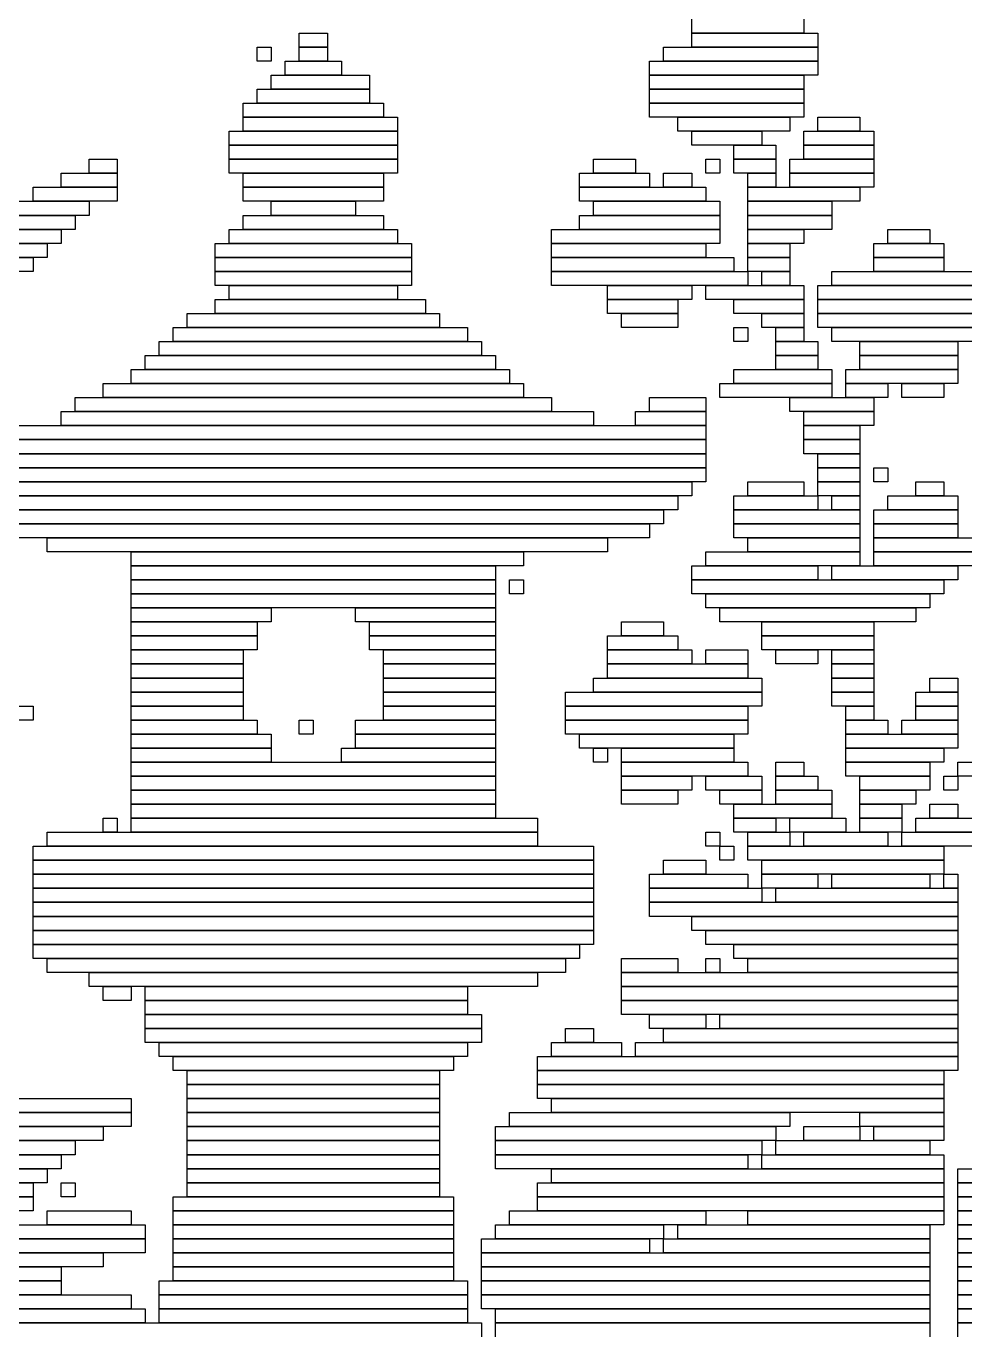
# Model space of a CAD drawing. Extents: x 39 to 985, y 65 to 958.
# Drawn here: x 598.5 to 665.5, y 187.5 to 280.5 of the extents above; entities that cross this region are included whole.
import ezdxf

# ---------------------------------------------------------------- set-up
doc = ezdxf.new("R2010")
doc.units = 0

msp = doc.modelspace()

# ---------------------------------------------------------------- linework, layer by layer
for p, q in [((646, 280), (646, 281)), ((654, 281), (654, 280)), ((618, 280), (620, 280)), ((618, 279), (618, 280)), ((620, 280), (620, 279)), ((654, 280), (646, 280)), ((646, 280), (655, 280)), ((646, 279), (646, 280)), ((655, 280), (655, 279)), ((615, 279), (616, 279)), ((615, 278), (615, 279)), ((616, 279), (616, 278)), ((620, 279), (618, 279)), ((618, 279), (620, 279)), ((618, 278), (618, 279)), ((620, 279), (620, 278)), ((644, 279), (655, 279)), ((644, 278), (644, 279)), ((655, 279), (646, 279)), ((655, 279), (655, 278)), ((616, 278), (615, 278)), ((617, 278), (621, 278)), ((617, 277), (617, 278)), ((620, 278), (618, 278)), ((621, 278), (621, 277)), ((643, 278), (655, 278)), ((643, 277), (643, 278)), ((655, 278), (644, 278)), ((655, 278), (655, 277)), ((616, 277), (623, 277)), ((616, 276), (616, 277)), ((621, 277), (617, 277)), ((623, 277), (623, 276)), ((655, 277), (643, 277)), ((643, 277), (654, 277)), ((643, 276), (643, 277)), ((654, 277), (654, 276)), ((615, 276), (623, 276)), ((615, 275), (615, 276)), ((623, 276), (616, 276)), ((623, 276), (623, 275)), ((654, 276), (643, 276)), ((643, 276), (654, 276)), ((643, 275), (643, 276)), ((654, 276), (654, 275)), ((614, 275), (624, 275)), ((614, 274), (614, 275)), ((623, 275), (615, 275)), ((624, 275), (624, 274)), ((654, 275), (643, 275)), ((643, 275), (654, 275)), ((643, 274), (643, 275)), ((654, 275), (654, 274)), ((624, 274), (614, 274)), ((614, 274), (625, 274)), ((614, 273), (614, 274)), ((625, 274), (625, 273)), ((654, 274), (643, 274)), ((645, 274), (653, 274)), ((645, 273), (645, 274)), ((653, 274), (653, 273)), ((655, 274), (658, 274)), ((655, 273), (655, 274)), ((658, 274), (658, 273)), ((613, 273), (625, 273)), ((613, 272), (613, 273)), ((625, 273), (614, 273)), ((625, 273), (625, 272)), ((653, 273), (645, 273)), ((646, 273), (651, 273)), ((646, 272), (646, 273)), ((651, 273), (651, 272)), ((654, 273), (659, 273)), ((654, 272), (654, 273)), ((658, 273), (655, 273)), ((659, 273), (659, 272)), ((625, 272), (613, 272)), ((613, 272), (625, 272)), ((613, 271), (613, 272)), ((625, 272), (625, 271)), ((651, 272), (646, 272)), ((649, 272), (652, 272)), ((649, 271), (649, 272)), ((652, 272), (652, 271)), ((659, 272), (654, 272)), ((654, 272), (659, 272)), ((654, 271), (654, 272)), ((659, 272), (659, 271)), ((603, 271), (605, 271)), ((603, 270), (603, 271)), ((605, 271), (605, 270)), ((625, 271), (613, 271)), ((613, 271), (625, 271)), ((613, 270), (613, 271)), ((625, 271), (625, 270)), ((639, 271), (642, 271)), ((639, 270), (639, 271)), ((642, 271), (642, 270)), ((647, 271), (648, 271)), ((647, 270), (647, 271)), ((648, 271), (648, 270)), ((652, 271), (649, 271)), ((649, 271), (652, 271)), ((649, 270), (649, 271)), ((652, 271), (652, 270)), ((653, 271), (659, 271)), ((653, 270), (653, 271)), ((659, 271), (654, 271)), ((659, 271), (659, 270)), ((601, 270), (605, 270)), ((601, 269), (601, 270)), ((605, 270), (603, 270)), ((605, 270), (605, 269)), ((625, 270), (613, 270)), ((614, 270), (624, 270)), ((614, 269), (614, 270)), ((624, 270), (624, 269)), ((638, 270), (643, 270)), ((638, 269), (638, 270)), ((642, 270), (639, 270)), ((643, 270), (643, 269)), ((644, 270), (646, 270)), ((644, 269), (644, 270)), ((646, 270), (646, 269)), ((648, 270), (647, 270)), ((652, 270), (649, 270)), ((650, 270), (652, 270)), ((650, 269), (650, 270)), ((652, 270), (652, 269)), ((659, 270), (653, 270)), ((653, 270), (659, 270)), ((653, 269), (653, 270)), ((659, 270), (659, 269)), ((599, 269), (605, 269)), ((599, 268), (599, 269)), ((605, 269), (601, 269)), ((605, 269), (605, 268)), ((624, 269), (614, 269)), ((614, 269), (624, 269)), ((614, 268), (614, 269)), ((624, 269), (624, 268)), ((643, 269), (638, 269)), ((638, 269), (647, 269)), ((638, 268), (638, 269)), ((646, 269), (644, 269)), ((647, 269), (647, 268)), ((652, 269), (650, 269)), ((650, 269), (658, 269)), ((650, 268), (650, 269)), ((659, 269), (653, 269)), ((658, 269), (658, 268)), ((597, 268), (603, 268)), ((605, 268), (599, 268)), ((603, 268), (603, 267)), ((624, 268), (614, 268)), ((616, 268), (622, 268)), ((616, 267), (616, 268)), ((622, 268), (622, 267)), ((647, 268), (638, 268)), ((639, 268), (648, 268)), ((639, 267), (639, 268)), ((648, 268), (648, 267)), ((658, 268), (650, 268)), ((650, 268), (656, 268)), ((650, 267), (650, 268)), ((656, 268), (656, 267)), ((595, 267), (602, 267)), ((603, 267), (597, 267)), ((602, 267), (602, 266)), ((614, 267), (624, 267)), ((614, 266), (614, 267)), ((622, 267), (616, 267)), ((624, 267), (624, 266)), ((638, 267), (648, 267)), ((638, 266), (638, 267)), ((648, 267), (639, 267)), ((648, 267), (648, 266)), ((656, 267), (650, 267)), ((650, 267), (656, 267)), ((650, 266), (650, 267)), ((656, 267), (656, 266)), ((593, 266), (601, 266)), ((602, 266), (595, 266)), ((601, 266), (601, 265)), ((613, 266), (625, 266)), ((613, 265), (613, 266)), ((624, 266), (614, 266)), ((625, 266), (625, 265)), ((636, 266), (648, 266)), ((636, 265), (636, 266)), ((648, 266), (638, 266)), ((648, 266), (648, 265)), ((656, 266), (650, 266)), ((650, 266), (654, 266)), ((650, 265), (650, 266)), ((654, 266), (654, 265)), ((660, 266), (663, 266)), ((660, 265), (660, 266)), ((663, 266), (663, 265)), ((592, 265), (600, 265)), ((601, 265), (593, 265)), ((600, 265), (600, 264)), ((612, 265), (626, 265)), ((612, 264), (612, 265)), ((625, 265), (613, 265)), ((626, 265), (626, 264)), ((648, 265), (636, 265)), ((636, 265), (647, 265)), ((636, 264), (636, 265)), ((647, 265), (647, 264)), ((654, 265), (650, 265)), ((650, 265), (653, 265)), ((650, 264), (650, 265)), ((653, 265), (653, 264)), ((659, 265), (664, 265)), ((659, 264), (659, 265)), ((663, 265), (660, 265)), ((664, 265), (664, 264)), ((600, 264), (592, 264)), ((592, 264), (599, 264)), ((599, 264), (599, 263)), ((626, 264), (612, 264)), ((612, 264), (626, 264)), ((612, 263), (612, 264)), ((626, 264), (626, 263)), ((647, 264), (636, 264)), ((636, 264), (649, 264)), ((636, 263), (636, 264)), ((649, 264), (649, 263)), ((653, 264), (650, 264)), ((650, 264), (653, 264)), ((650, 263), (650, 264)), ((653, 264), (653, 263)), ((664, 264), (659, 264)), ((659, 264), (664, 264)), ((659, 263), (659, 264)), ((664, 264), (664, 263)), ((599, 263), (592, 263)), ((626, 263), (612, 263)), ((612, 263), (626, 263)), ((612, 262), (612, 263)), ((626, 263), (626, 262)), ((649, 263), (636, 263)), ((636, 263), (650, 263)), ((636, 262), (636, 263)), ((653, 263), (650, 263)), ((650, 263), (650, 262)), ((651, 263), (653, 263)), ((651, 262), (651, 263)), ((653, 263), (653, 262)), ((656, 263), (667, 263)), ((656, 262), (656, 263)), ((664, 263), (659, 263)), ((626, 262), (612, 262)), ((613, 262), (625, 262)), ((613, 261), (613, 262)), ((625, 262), (625, 261)), ((650, 262), (636, 262)), ((640, 262), (646, 262)), ((640, 261), (640, 262)), ((646, 262), (646, 261)), ((647, 262), (654, 262)), ((647, 261), (647, 262)), ((653, 262), (651, 262)), ((654, 262), (654, 261)), ((655, 262), (668, 262)), ((655, 261), (655, 262)), ((667, 262), (656, 262)), ((612, 261), (627, 261)), ((612, 260), (612, 261)), ((625, 261), (613, 261)), ((627, 261), (627, 260)), ((646, 261), (640, 261)), ((640, 261), (645, 261)), ((640, 260), (640, 261)), ((645, 261), (645, 260)), ((654, 261), (647, 261)), ((649, 261), (654, 261)), ((649, 260), (649, 261)), ((654, 261), (654, 260)), ((668, 261), (655, 261)), ((655, 261), (668, 261)), ((655, 260), (655, 261)), ((610, 260), (628, 260)), ((610, 259), (610, 260)), ((627, 260), (612, 260)), ((628, 260), (628, 259)), ((645, 260), (640, 260)), ((641, 260), (645, 260)), ((641, 259), (641, 260)), ((645, 260), (645, 259)), ((654, 260), (649, 260)), ((651, 260), (654, 260)), ((651, 259), (651, 260)), ((654, 260), (654, 259)), ((668, 260), (655, 260)), ((655, 260), (668, 260)), ((655, 259), (655, 260)), ((609, 259), (630, 259)), ((609, 258), (609, 259)), ((628, 259), (610, 259)), ((630, 259), (630, 258)), ((645, 259), (641, 259)), ((649, 259), (650, 259)), ((649, 258), (649, 259)), ((650, 259), (650, 258)), ((654, 259), (651, 259)), ((652, 259), (654, 259)), ((652, 258), (652, 259)), ((654, 259), (654, 258)), ((668, 259), (655, 259)), ((656, 259), (667, 259)), ((656, 258), (656, 259)), ((608, 258), (631, 258)), ((608, 257), (608, 258)), ((630, 258), (609, 258)), ((631, 258), (631, 257)), ((650, 258), (649, 258)), ((654, 258), (652, 258)), ((652, 258), (655, 258)), ((652, 257), (652, 258)), ((655, 258), (655, 257)), ((667, 258), (656, 258)), ((658, 258), (665, 258)), ((658, 257), (658, 258)), ((665, 258), (665, 257)), ((607, 257), (632, 257)), ((607, 256), (607, 257)), ((631, 257), (608, 257)), ((632, 257), (632, 256)), ((655, 257), (652, 257)), ((652, 257), (655, 257)), ((652, 256), (652, 257)), ((655, 257), (655, 256)), ((665, 257), (658, 257)), ((658, 257), (665, 257)), ((658, 256), (658, 257)), ((665, 257), (665, 256)), ((606, 256), (633, 256)), ((606, 255), (606, 256)), ((632, 256), (607, 256)), ((633, 256), (633, 255)), ((649, 256), (656, 256)), ((649, 255), (649, 256)), ((655, 256), (652, 256)), ((656, 256), (656, 255)), ((657, 256), (665, 256)), ((657, 255), (657, 256)), ((665, 256), (658, 256)), ((665, 256), (665, 255)), ((604, 255), (634, 255)), ((604, 254), (604, 255)), ((633, 255), (606, 255)), ((634, 255), (634, 254)), ((648, 255), (656, 255)), ((648, 254), (648, 255)), ((656, 255), (649, 255)), ((656, 255), (656, 254)), ((665, 255), (657, 255)), ((657, 255), (660, 255)), ((657, 254), (657, 255)), ((660, 255), (660, 254)), ((661, 255), (664, 255)), ((661, 254), (661, 255)), ((664, 255), (664, 254)), ((602, 254), (636, 254)), ((602, 253), (602, 254)), ((634, 254), (604, 254)), ((636, 254), (636, 253)), ((643, 254), (647, 254)), ((643, 253), (643, 254)), ((647, 254), (647, 253)), ((656, 254), (648, 254)), ((653, 254), (659, 254)), ((653, 253), (653, 254)), ((660, 254), (657, 254)), ((659, 254), (659, 253)), ((664, 254), (661, 254)), ((601, 253), (639, 253)), ((601, 252), (601, 253)), ((636, 253), (602, 253)), ((639, 253), (639, 252)), ((642, 253), (647, 253)), ((642, 252), (642, 253)), ((647, 253), (643, 253)), ((647, 253), (647, 252)), ((659, 253), (653, 253)), ((654, 253), (659, 253)), ((654, 252), (654, 253)), ((659, 253), (659, 252)), ((590, 252), (647, 252)), ((639, 252), (601, 252)), ((647, 252), (642, 252)), ((647, 252), (647, 251)), ((659, 252), (654, 252)), ((654, 252), (658, 252)), ((654, 251), (654, 252)), ((658, 252), (658, 251)), ((647, 251), (590, 251)), ((590, 251), (647, 251)), ((647, 251), (647, 250)), ((658, 251), (654, 251)), ((654, 251), (658, 251)), ((654, 250), (654, 251)), ((658, 251), (658, 250)), ((647, 250), (590, 250)), ((591, 250), (647, 250)), ((647, 250), (647, 249)), ((658, 250), (654, 250)), ((655, 250), (658, 250)), ((655, 249), (655, 250)), ((658, 250), (658, 249)), ((647, 249), (591, 249)), ((591, 249), (647, 249)), ((647, 249), (647, 248)), ((658, 249), (655, 249)), ((655, 249), (658, 249)), ((655, 248), (655, 249)), ((658, 249), (658, 248)), ((659, 249), (660, 249)), ((659, 248), (659, 249)), ((660, 249), (660, 248)), ((647, 248), (591, 248)), ((592, 248), (646, 248)), ((646, 248), (646, 247)), ((650, 248), (654, 248)), ((650, 247), (650, 248)), ((654, 248), (654, 247)), ((658, 248), (655, 248)), ((655, 248), (658, 248)), ((655, 247), (655, 248)), ((658, 248), (658, 247)), ((660, 248), (659, 248)), ((662, 248), (664, 248)), ((662, 247), (662, 248)), ((664, 248), (664, 247)), ((646, 247), (592, 247)), ((592, 247), (645, 247)), ((645, 247), (645, 246)), ((649, 247), (655, 247)), ((649, 246), (649, 247)), ((654, 247), (650, 247)), ((658, 247), (655, 247)), ((655, 247), (655, 246)), ((656, 247), (658, 247)), ((656, 246), (656, 247)), ((658, 247), (658, 246)), ((660, 247), (665, 247)), ((660, 246), (660, 247)), ((664, 247), (662, 247)), ((665, 247), (665, 246)), ((645, 246), (592, 246)), ((593, 246), (644, 246)), ((644, 246), (644, 245)), ((655, 246), (649, 246)), ((649, 246), (658, 246)), ((649, 245), (649, 246)), ((658, 246), (656, 246)), ((658, 246), (658, 245)), ((659, 246), (665, 246)), ((659, 245), (659, 246)), ((665, 246), (660, 246)), ((665, 246), (665, 245)), ((644, 245), (593, 245)), ((595, 245), (643, 245)), ((643, 245), (643, 244)), ((658, 245), (649, 245)), ((649, 245), (658, 245)), ((649, 244), (649, 245)), ((658, 245), (658, 244)), ((665, 245), (659, 245)), ((659, 245), (665, 245)), ((659, 244), (659, 245)), ((665, 245), (665, 244)), ((643, 244), (595, 244)), ((600, 244), (640, 244)), ((600, 243), (600, 244)), ((640, 244), (640, 243)), ((658, 244), (649, 244)), ((650, 244), (658, 244)), ((650, 243), (650, 244)), ((658, 244), (658, 243)), ((665, 244), (659, 244)), ((659, 244), (666, 244)), ((659, 243), (659, 244)), ((640, 243), (600, 243)), ((606, 243), (634, 243)), ((606, 242), (606, 243)), ((634, 243), (634, 242)), ((647, 243), (658, 243)), ((647, 242), (647, 243)), ((658, 243), (650, 243)), ((658, 243), (658, 242)), ((666, 243), (659, 243)), ((659, 243), (666, 243)), ((659, 242), (659, 243)), ((634, 242), (606, 242)), ((606, 242), (632, 242)), ((606, 241), (606, 242)), ((632, 242), (632, 241)), ((646, 242), (655, 242)), ((646, 241), (646, 242)), ((658, 242), (647, 242)), ((655, 242), (655, 241)), ((656, 242), (665, 242)), ((656, 241), (656, 242)), ((666, 242), (659, 242)), ((665, 242), (665, 241)), ((632, 241), (606, 241)), ((606, 241), (632, 241)), ((606, 240), (606, 241)), ((632, 241), (632, 240)), ((633, 241), (634, 241)), ((633, 240), (633, 241)), ((634, 241), (634, 240)), ((655, 241), (646, 241)), ((646, 241), (664, 241)), ((646, 240), (646, 241)), ((665, 241), (656, 241)), ((664, 241), (664, 240)), ((632, 240), (606, 240)), ((606, 240), (632, 240)), ((606, 239), (606, 240)), ((632, 240), (632, 239)), ((634, 240), (633, 240)), ((664, 240), (646, 240)), ((647, 240), (663, 240)), ((647, 239), (647, 240)), ((663, 240), (663, 239)), ((632, 239), (606, 239)), ((606, 239), (616, 239)), ((606, 238), (606, 239)), ((616, 239), (616, 238)), ((622, 239), (632, 239)), ((622, 238), (622, 239)), ((632, 239), (632, 238)), ((663, 239), (647, 239)), ((648, 239), (662, 239)), ((648, 238), (648, 239)), ((662, 239), (662, 238)), ((616, 238), (606, 238)), ((606, 238), (615, 238)), ((606, 237), (606, 238)), ((615, 238), (615, 237)), ((632, 238), (622, 238)), ((623, 238), (632, 238)), ((623, 237), (623, 238)), ((632, 238), (632, 237)), ((641, 238), (644, 238)), ((641, 237), (641, 238)), ((644, 238), (644, 237)), ((662, 238), (648, 238)), ((651, 238), (659, 238)), ((651, 237), (651, 238)), ((659, 238), (659, 237)), ((615, 237), (606, 237)), ((606, 237), (615, 237)), ((606, 236), (606, 237)), ((615, 237), (615, 236)), ((632, 237), (623, 237)), ((623, 237), (632, 237)), ((623, 236), (623, 237)), ((632, 237), (632, 236)), ((640, 237), (645, 237)), ((640, 236), (640, 237)), ((644, 237), (641, 237)), ((645, 237), (645, 236)), ((659, 237), (651, 237)), ((651, 237), (659, 237)), ((651, 236), (651, 237)), ((659, 237), (659, 236)), ((615, 236), (606, 236)), ((606, 236), (614, 236)), ((606, 235), (606, 236)), ((614, 236), (614, 235)), ((632, 236), (623, 236)), ((624, 236), (632, 236)), ((624, 235), (624, 236)), ((632, 236), (632, 235)), ((645, 236), (640, 236)), ((640, 236), (646, 236)), ((640, 235), (640, 236)), ((646, 236), (646, 235)), ((647, 236), (650, 236)), ((647, 235), (647, 236)), ((650, 236), (650, 235)), ((659, 236), (651, 236)), ((652, 236), (655, 236)), ((652, 235), (652, 236)), ((655, 236), (655, 235)), ((656, 236), (659, 236)), ((656, 235), (656, 236)), ((659, 236), (659, 235)), ((614, 235), (606, 235)), ((606, 235), (614, 235)), ((606, 234), (606, 235)), ((614, 235), (614, 234)), ((632, 235), (624, 235)), ((624, 235), (632, 235)), ((624, 234), (624, 235)), ((632, 235), (632, 234)), ((646, 235), (640, 235)), ((640, 235), (650, 235)), ((640, 234), (640, 235)), ((650, 235), (647, 235)), ((650, 235), (650, 234)), ((655, 235), (652, 235)), ((659, 235), (656, 235)), ((656, 235), (659, 235)), ((656, 234), (656, 235)), ((659, 235), (659, 234)), ((614, 234), (606, 234)), ((606, 234), (614, 234)), ((606, 233), (606, 234)), ((614, 234), (614, 233)), ((632, 234), (624, 234)), ((624, 234), (632, 234)), ((624, 233), (624, 234)), ((632, 234), (632, 233)), ((639, 234), (651, 234)), ((639, 233), (639, 234)), ((650, 234), (640, 234)), ((651, 234), (651, 233)), ((659, 234), (656, 234)), ((656, 234), (659, 234)), ((656, 233), (656, 234)), ((659, 234), (659, 233)), ((663, 234), (665, 234)), ((663, 233), (663, 234)), ((665, 234), (665, 233)), ((614, 233), (606, 233)), ((606, 233), (614, 233)), ((606, 232), (606, 233)), ((614, 233), (614, 232)), ((632, 233), (624, 233)), ((624, 233), (632, 233)), ((624, 232), (624, 233)), ((632, 233), (632, 232)), ((637, 233), (651, 233)), ((637, 232), (637, 233)), ((651, 233), (639, 233)), ((651, 233), (651, 232)), ((659, 233), (656, 233)), ((656, 233), (659, 233)), ((656, 232), (656, 233)), ((659, 233), (659, 232)), ((662, 233), (665, 233)), ((662, 232), (662, 233)), ((665, 233), (663, 233)), ((665, 233), (665, 232)), ((596, 232), (599, 232)), ((599, 232), (599, 231)), ((614, 232), (606, 232)), ((606, 232), (614, 232)), ((606, 231), (606, 232)), ((614, 232), (614, 231)), ((632, 232), (624, 232)), ((624, 232), (632, 232)), ((624, 231), (624, 232)), ((632, 232), (632, 231)), ((651, 232), (637, 232)), ((637, 232), (650, 232)), ((637, 231), (637, 232)), ((650, 232), (650, 231)), ((659, 232), (656, 232)), ((657, 232), (659, 232)), ((657, 231), (657, 232)), ((659, 232), (659, 231)), ((665, 232), (662, 232)), ((662, 232), (665, 232)), ((662, 231), (662, 232)), ((665, 232), (665, 231)), ((599, 231), (596, 231)), ((614, 231), (606, 231)), ((606, 231), (615, 231)), ((606, 230), (606, 231)), ((615, 231), (615, 230)), ((618, 231), (619, 231)), ((618, 230), (618, 231)), ((619, 231), (619, 230)), ((622, 231), (632, 231)), ((622, 230), (622, 231)), ((632, 231), (624, 231)), ((632, 231), (632, 230)), ((650, 231), (637, 231)), ((637, 231), (650, 231)), ((637, 230), (637, 231)), ((650, 231), (650, 230)), ((659, 231), (657, 231)), ((657, 231), (660, 231)), ((657, 230), (657, 231)), ((660, 231), (660, 230)), ((661, 231), (665, 231)), ((661, 230), (661, 231)), ((665, 231), (662, 231)), ((665, 231), (665, 230)), ((615, 230), (606, 230)), ((606, 230), (616, 230)), ((606, 229), (606, 230)), ((616, 230), (616, 229)), ((619, 230), (618, 230)), ((632, 230), (622, 230)), ((622, 230), (632, 230)), ((622, 229), (622, 230)), ((632, 230), (632, 229)), ((650, 230), (637, 230)), ((638, 230), (649, 230)), ((638, 229), (638, 230)), ((649, 230), (649, 229)), ((660, 230), (657, 230)), ((657, 230), (665, 230)), ((657, 229), (657, 230)), ((665, 230), (661, 230)), ((665, 230), (665, 229)), ((616, 229), (606, 229)), ((606, 229), (616, 229)), ((606, 228), (606, 229)), ((616, 229), (616, 228)), ((621, 229), (632, 229)), ((621, 228), (621, 229)), ((632, 229), (622, 229)), ((632, 229), (632, 228)), ((649, 229), (638, 229)), ((639, 229), (640, 229)), ((639, 228), (639, 229)), ((640, 229), (640, 228)), ((641, 229), (649, 229)), ((641, 228), (641, 229)), ((649, 229), (649, 228)), ((665, 229), (657, 229)), ((657, 229), (664, 229)), ((657, 228), (657, 229)), ((664, 229), (664, 228)), ((616, 228), (606, 228)), ((606, 228), (632, 228)), ((606, 227), (606, 228)), ((632, 228), (621, 228)), ((632, 228), (632, 227)), ((640, 228), (639, 228)), ((649, 228), (641, 228)), ((641, 228), (650, 228)), ((641, 227), (641, 228)), ((650, 228), (650, 227)), ((652, 228), (654, 228)), ((652, 227), (652, 228)), ((654, 228), (654, 227)), ((664, 228), (657, 228)), ((657, 228), (663, 228)), ((657, 227), (657, 228)), ((663, 228), (663, 227)), ((665, 228), (666, 228)), ((665, 227), (665, 228)), ((632, 227), (606, 227)), ((606, 227), (632, 227)), ((606, 226), (606, 227)), ((632, 227), (632, 226)), ((650, 227), (641, 227)), ((641, 227), (646, 227)), ((641, 226), (641, 227)), ((646, 227), (646, 226)), ((647, 227), (651, 227)), ((647, 226), (647, 227)), ((651, 227), (651, 226)), ((654, 227), (652, 227)), ((652, 227), (655, 227)), ((652, 226), (652, 227)), ((655, 227), (655, 226)), ((663, 227), (657, 227)), ((658, 227), (663, 227)), ((658, 226), (658, 227)), ((663, 227), (663, 226)), ((664, 227), (665, 227)), ((664, 226), (664, 227)), ((666, 227), (665, 227)), ((665, 227), (665, 226)), ((632, 226), (606, 226)), ((606, 226), (632, 226)), ((606, 225), (606, 226)), ((632, 226), (632, 225)), ((646, 226), (641, 226)), ((641, 226), (645, 226)), ((641, 225), (641, 226)), ((645, 226), (645, 225)), ((651, 226), (647, 226)), ((648, 226), (651, 226)), ((648, 225), (648, 226)), ((651, 226), (651, 225)), ((655, 226), (652, 226)), ((652, 226), (656, 226)), ((652, 225), (652, 226)), ((656, 226), (656, 225)), ((663, 226), (658, 226)), ((658, 226), (662, 226)), ((658, 225), (658, 226)), ((662, 226), (662, 225)), ((665, 226), (664, 226)), ((632, 225), (606, 225)), ((606, 225), (632, 225)), ((606, 224), (606, 225)), ((632, 225), (632, 224)), ((645, 225), (641, 225)), ((651, 225), (648, 225)), ((649, 225), (656, 225)), ((649, 224), (649, 225)), ((656, 225), (652, 225)), ((656, 225), (656, 224)), ((662, 225), (658, 225)), ((658, 225), (661, 225)), ((658, 224), (658, 225)), ((661, 225), (661, 224)), ((663, 225), (665, 225)), ((663, 224), (663, 225)), ((665, 225), (665, 224)), ((604, 224), (605, 224)), ((604, 223), (604, 224)), ((605, 224), (605, 223)), ((632, 224), (606, 224)), ((606, 224), (635, 224)), ((606, 223), (606, 224)), ((635, 224), (635, 223)), ((656, 224), (649, 224)), ((649, 224), (652, 224)), ((649, 223), (649, 224)), ((652, 224), (652, 223)), ((653, 224), (657, 224)), ((653, 223), (653, 224)), ((657, 224), (657, 223)), ((661, 224), (658, 224)), ((658, 224), (661, 224)), ((658, 223), (658, 224)), ((661, 224), (661, 223)), ((662, 224), (666, 224)), ((662, 223), (662, 224)), ((665, 224), (663, 224)), ((600, 223), (635, 223)), ((600, 222), (600, 223)), ((605, 223), (604, 223)), ((635, 223), (606, 223)), ((635, 223), (635, 222)), ((647, 223), (648, 223)), ((647, 222), (647, 223)), ((648, 223), (648, 222)), ((652, 223), (649, 223)), ((650, 223), (653, 223)), ((650, 222), (650, 223)), ((657, 223), (653, 223)), ((653, 223), (653, 222)), ((654, 223), (660, 223)), ((654, 222), (654, 223)), ((661, 223), (658, 223)), ((660, 223), (660, 222)), ((661, 223), (666, 223)), ((661, 222), (661, 223)), ((666, 223), (662, 223)), ((599, 222), (639, 222)), ((599, 221), (599, 222)), ((635, 222), (600, 222)), ((639, 222), (639, 221)), ((648, 222), (647, 222)), ((648, 222), (649, 222)), ((648, 221), (648, 222)), ((649, 222), (649, 221)), ((653, 222), (650, 222)), ((650, 222), (664, 222)), ((650, 221), (650, 222)), ((660, 222), (654, 222)), ((666, 222), (661, 222)), ((664, 222), (664, 221)), ((639, 221), (599, 221)), ((599, 221), (639, 221)), ((599, 220), (599, 221)), ((639, 221), (639, 220)), ((644, 221), (647, 221)), ((644, 220), (644, 221)), ((647, 221), (647, 220)), ((649, 221), (648, 221)), ((664, 221), (650, 221)), ((651, 221), (664, 221)), ((651, 220), (651, 221)), ((664, 221), (664, 220)), ((639, 220), (599, 220)), ((599, 220), (639, 220)), ((599, 219), (599, 220)), ((639, 220), (639, 219)), ((643, 220), (650, 220)), ((643, 219), (643, 220)), ((647, 220), (644, 220)), ((650, 220), (650, 219)), ((664, 220), (651, 220)), ((651, 220), (655, 220)), ((651, 219), (651, 220)), ((655, 220), (655, 219)), ((656, 220), (663, 220)), ((656, 219), (656, 220)), ((663, 220), (663, 219)), ((664, 220), (665, 220)), ((664, 219), (664, 220)), ((665, 220), (665, 219)), ((639, 219), (599, 219)), ((599, 219), (639, 219)), ((599, 218), (599, 219)), ((639, 219), (639, 218)), ((650, 219), (643, 219)), ((643, 219), (651, 219)), ((643, 218), (643, 219)), ((655, 219), (651, 219)), ((651, 219), (651, 218)), ((652, 219), (665, 219)), ((652, 218), (652, 219)), ((663, 219), (656, 219)), ((665, 219), (664, 219)), ((665, 219), (665, 218)), ((639, 218), (599, 218)), ((599, 218), (639, 218)), ((599, 217), (599, 218)), ((639, 218), (639, 217)), ((651, 218), (643, 218)), ((643, 218), (665, 218)), ((643, 217), (643, 218)), ((665, 218), (652, 218)), ((665, 218), (665, 217)), ((639, 217), (599, 217)), ((599, 217), (639, 217)), ((599, 216), (599, 217)), ((639, 217), (639, 216)), ((665, 217), (643, 217)), ((646, 217), (665, 217)), ((646, 216), (646, 217)), ((665, 217), (665, 216)), ((639, 216), (599, 216)), ((599, 216), (639, 216)), ((599, 215), (599, 216)), ((639, 216), (639, 215)), ((665, 216), (646, 216)), ((647, 216), (665, 216)), ((647, 215), (647, 216)), ((665, 216), (665, 215)), ((639, 215), (599, 215)), ((599, 215), (638, 215)), ((599, 214), (599, 215)), ((638, 215), (638, 214)), ((665, 215), (647, 215)), ((649, 215), (665, 215)), ((649, 214), (649, 215)), ((665, 215), (665, 214)), ((638, 214), (599, 214)), ((600, 214), (637, 214)), ((600, 213), (600, 214)), ((637, 214), (637, 213)), ((641, 214), (645, 214)), ((641, 213), (641, 214)), ((645, 214), (645, 213)), ((647, 214), (648, 214)), ((647, 213), (647, 214)), ((648, 214), (648, 213)), ((665, 214), (649, 214)), ((650, 214), (665, 214)), ((650, 213), (650, 214)), ((665, 214), (665, 213)), ((637, 213), (600, 213)), ((603, 213), (635, 213)), ((603, 212), (603, 213)), ((635, 213), (635, 212)), ((645, 213), (641, 213)), ((641, 213), (665, 213)), ((641, 212), (641, 213)), ((648, 213), (647, 213)), ((665, 213), (650, 213)), ((665, 213), (665, 212)), ((635, 212), (603, 212)), ((604, 212), (606, 212)), ((604, 211), (604, 212)), ((606, 212), (606, 211)), ((607, 212), (630, 212)), ((607, 211), (607, 212)), ((630, 212), (630, 211)), ((665, 212), (641, 212)), ((641, 212), (665, 212)), ((641, 211), (641, 212)), ((665, 212), (665, 211)), ((606, 211), (604, 211)), ((630, 211), (607, 211)), ((607, 211), (630, 211)), ((607, 210), (607, 211)), ((630, 211), (630, 210)), ((665, 211), (641, 211)), ((641, 211), (665, 211)), ((641, 210), (641, 211)), ((665, 211), (665, 210)), ((630, 210), (607, 210)), ((607, 210), (631, 210)), ((607, 209), (607, 210)), ((631, 210), (631, 209)), ((665, 210), (641, 210)), ((643, 210), (647, 210)), ((643, 209), (643, 210)), ((647, 210), (647, 209)), ((648, 210), (665, 210)), ((648, 209), (648, 210)), ((665, 210), (665, 209)), ((631, 209), (607, 209)), ((607, 209), (631, 209)), ((607, 208), (607, 209)), ((631, 209), (631, 208)), ((637, 209), (639, 209)), ((637, 208), (637, 209)), ((639, 209), (639, 208)), ((647, 209), (643, 209)), ((644, 209), (665, 209)), ((644, 208), (644, 209)), ((665, 209), (648, 209)), ((665, 209), (665, 208)), ((631, 208), (607, 208)), ((608, 208), (630, 208)), ((608, 207), (608, 208)), ((630, 208), (630, 207)), ((636, 208), (641, 208)), ((636, 207), (636, 208)), ((639, 208), (637, 208)), ((641, 208), (641, 207)), ((642, 208), (665, 208)), ((642, 207), (642, 208)), ((665, 208), (644, 208)), ((665, 208), (665, 207)), ((630, 207), (608, 207)), ((609, 207), (629, 207)), ((609, 206), (609, 207)), ((629, 207), (629, 206)), ((635, 207), (665, 207)), ((635, 206), (635, 207)), ((641, 207), (636, 207)), ((665, 207), (642, 207)), ((665, 207), (665, 206)), ((629, 206), (609, 206)), ((610, 206), (628, 206)), ((610, 205), (610, 206)), ((628, 206), (628, 205)), ((665, 206), (635, 206)), ((635, 206), (664, 206)), ((635, 205), (635, 206)), ((664, 206), (664, 205)), ((628, 205), (610, 205)), ((610, 205), (628, 205)), ((610, 204), (610, 205)), ((628, 205), (628, 204)), ((664, 205), (635, 205)), ((635, 205), (664, 205)), ((635, 204), (635, 205)), ((664, 205), (664, 204)), ((598, 204), (606, 204)), ((606, 204), (606, 203)), ((628, 204), (610, 204)), ((610, 204), (628, 204)), ((610, 203), (610, 204)), ((628, 204), (628, 203)), ((664, 204), (635, 204)), ((636, 204), (664, 204)), ((636, 203), (636, 204)), ((664, 204), (664, 203)), ((596, 203), (606, 203)), ((606, 203), (598, 203)), ((606, 203), (606, 202)), ((628, 203), (610, 203)), ((610, 203), (628, 203)), ((610, 202), (610, 203)), ((628, 203), (628, 202)), ((633, 203), (653, 203)), ((633, 202), (633, 203)), ((664, 203), (636, 203)), ((653, 203), (653, 202)), ((658, 203), (664, 203)), ((658, 202), (658, 203)), ((664, 203), (664, 202)), ((595, 202), (604, 202)), ((606, 202), (596, 202)), ((604, 202), (604, 201)), ((628, 202), (610, 202)), ((610, 202), (628, 202)), ((610, 201), (610, 202)), ((628, 202), (628, 201)), ((632, 202), (652, 202)), ((632, 201), (632, 202)), ((653, 202), (633, 202)), ((652, 202), (652, 201)), ((654, 202), (658, 202)), ((654, 201), (654, 202)), ((664, 202), (658, 202)), ((658, 202), (658, 201)), ((659, 202), (664, 202)), ((659, 201), (659, 202)), ((664, 202), (664, 201)), ((594, 201), (602, 201)), ((604, 201), (595, 201)), ((602, 201), (602, 200)), ((628, 201), (610, 201)), ((610, 201), (628, 201)), ((610, 200), (610, 201)), ((628, 201), (628, 200)), ((652, 201), (632, 201)), ((632, 201), (651, 201)), ((632, 200), (632, 201)), ((651, 201), (651, 200)), ((652, 201), (663, 201)), ((652, 200), (652, 201)), ((658, 201), (654, 201)), ((664, 201), (659, 201)), ((663, 201), (663, 200)), ((588, 200), (601, 200)), ((602, 200), (594, 200)), ((601, 200), (601, 199)), ((628, 200), (610, 200)), ((610, 200), (628, 200)), ((610, 199), (610, 200)), ((628, 200), (628, 199)), ((651, 200), (632, 200)), ((632, 200), (650, 200)), ((632, 199), (632, 200)), ((650, 200), (650, 199)), ((651, 200), (664, 200)), ((651, 199), (651, 200)), ((663, 200), (652, 200)), ((664, 200), (664, 199)), ((587, 199), (600, 199)), ((601, 199), (588, 199)), ((600, 199), (600, 198)), ((628, 199), (610, 199)), ((610, 199), (628, 199)), ((610, 198), (610, 199)), ((628, 199), (628, 198)), ((650, 199), (632, 199)), ((636, 199), (664, 199)), ((636, 198), (636, 199)), ((664, 199), (651, 199)), ((664, 199), (664, 198)), ((665, 199), (686, 199)), ((665, 198), (665, 199)), ((600, 198), (587, 198)), ((587, 198), (599, 198)), ((599, 198), (599, 197)), ((601, 198), (602, 198)), ((601, 197), (601, 198)), ((602, 198), (602, 197)), ((628, 198), (610, 198)), ((610, 198), (628, 198)), ((610, 197), (610, 198)), ((628, 198), (628, 197)), ((635, 198), (664, 198)), ((635, 197), (635, 198)), ((664, 198), (636, 198)), ((664, 198), (664, 197)), ((686, 198), (665, 198)), ((665, 198), (685, 198)), ((665, 197), (665, 198)), ((570, 197), (599, 197)), ((599, 197), (587, 197)), ((599, 197), (599, 196)), ((602, 197), (601, 197)), ((609, 197), (629, 197)), ((609, 196), (609, 197)), ((628, 197), (610, 197)), ((629, 197), (629, 196)), ((664, 197), (635, 197)), ((635, 197), (664, 197)), ((635, 196), (635, 197)), ((664, 197), (664, 196)), ((685, 197), (665, 197)), ((665, 197), (685, 197)), ((665, 196), (665, 197)), ((599, 196), (570, 196)), ((600, 196), (606, 196)), ((600, 195), (600, 196)), ((606, 196), (606, 195)), ((629, 196), (609, 196)), ((609, 196), (629, 196)), ((609, 195), (609, 196)), ((629, 196), (629, 195)), ((633, 196), (647, 196)), ((633, 195), (633, 196)), ((664, 196), (635, 196)), ((647, 196), (647, 195)), ((650, 196), (664, 196)), ((650, 195), (650, 196)), ((664, 196), (664, 195)), ((685, 196), (665, 196)), ((665, 196), (685, 196)), ((665, 195), (665, 196)), ((598, 195), (607, 195)), ((606, 195), (600, 195)), ((607, 195), (607, 194)), ((629, 195), (609, 195)), ((609, 195), (629, 195)), ((609, 194), (609, 195)), ((629, 195), (629, 194)), ((632, 195), (644, 195)), ((632, 194), (632, 195)), ((647, 195), (633, 195)), ((644, 195), (644, 194)), ((645, 195), (663, 195)), ((645, 194), (645, 195)), ((664, 195), (650, 195)), ((663, 195), (663, 194)), ((685, 195), (665, 195)), ((665, 195), (685, 195)), ((665, 194), (665, 195)), ((560, 194), (607, 194)), ((607, 194), (598, 194)), ((607, 194), (607, 193)), ((629, 194), (609, 194)), ((609, 194), (629, 194)), ((609, 193), (609, 194)), ((629, 194), (629, 193)), ((631, 194), (643, 194)), ((631, 193), (631, 194)), ((644, 194), (632, 194)), ((643, 194), (643, 193)), ((644, 194), (663, 194)), ((644, 193), (644, 194)), ((663, 194), (645, 194)), ((663, 194), (663, 193)), ((685, 194), (665, 194)), ((665, 194), (685, 194)), ((665, 193), (665, 194)), ((607, 193), (560, 193)), ((561, 193), (604, 193)), ((604, 193), (604, 192)), ((629, 193), (609, 193)), ((609, 193), (629, 193)), ((609, 192), (609, 193)), ((629, 193), (629, 192)), ((643, 193), (631, 193)), ((631, 193), (663, 193)), ((631, 192), (631, 193)), ((663, 193), (644, 193)), ((663, 193), (663, 192)), ((685, 193), (665, 193)), ((665, 193), (685, 193)), ((665, 192), (665, 193)), ((553, 192), (601, 192)), ((604, 192), (561, 192)), ((601, 192), (601, 191)), ((629, 192), (609, 192)), ((609, 192), (629, 192)), ((609, 191), (609, 192)), ((629, 192), (629, 191)), ((663, 192), (631, 192)), ((631, 192), (663, 192)), ((631, 191), (631, 192)), ((663, 192), (663, 191)), ((685, 192), (665, 192)), ((665, 192), (685, 192)), ((665, 191), (665, 192)), ((601, 191), (553, 191)), ((554, 191), (601, 191)), ((601, 191), (601, 190)), ((608, 191), (630, 191)), ((608, 190), (608, 191)), ((629, 191), (609, 191)), ((630, 191), (630, 190)), ((663, 191), (631, 191)), ((631, 191), (663, 191)), ((631, 190), (631, 191)), ((663, 191), (663, 190)), ((685, 191), (665, 191)), ((665, 191), (685, 191)), ((665, 190), (665, 191)), ((601, 190), (554, 190)), ((555, 190), (606, 190)), ((606, 190), (606, 189)), ((630, 190), (608, 190)), ((608, 190), (630, 190)), ((608, 189), (608, 190)), ((630, 190), (630, 189)), ((663, 190), (631, 190)), ((631, 190), (663, 190)), ((631, 189), (631, 190)), ((663, 190), (663, 189)), ((685, 190), (665, 190)), ((665, 190), (685, 190)), ((665, 189), (665, 190)), ((606, 189), (555, 189)), ((556, 189), (607, 189)), ((607, 189), (607, 188)), ((630, 189), (608, 189)), ((608, 189), (630, 189)), ((608, 188), (608, 189)), ((630, 189), (630, 188)), ((663, 189), (631, 189)), ((632, 189), (663, 189)), ((632, 188), (632, 189)), ((663, 189), (663, 188)), ((685, 189), (665, 189)), ((665, 189), (685, 189)), ((665, 188), (665, 189)), ((607, 188), (556, 188)), ((557, 188), (631, 188)), ((630, 188), (608, 188)), ((631, 188), (631, 187)), ((663, 188), (632, 188)), ((632, 188), (663, 188)), ((632, 187), (632, 188)), ((663, 188), (663, 187)), ((685, 188), (665, 188)), ((665, 188), (685, 188)), ((665, 187), (665, 188))]:
    msp.add_line(p, q)

doc.saveas('drawing.dxf')
